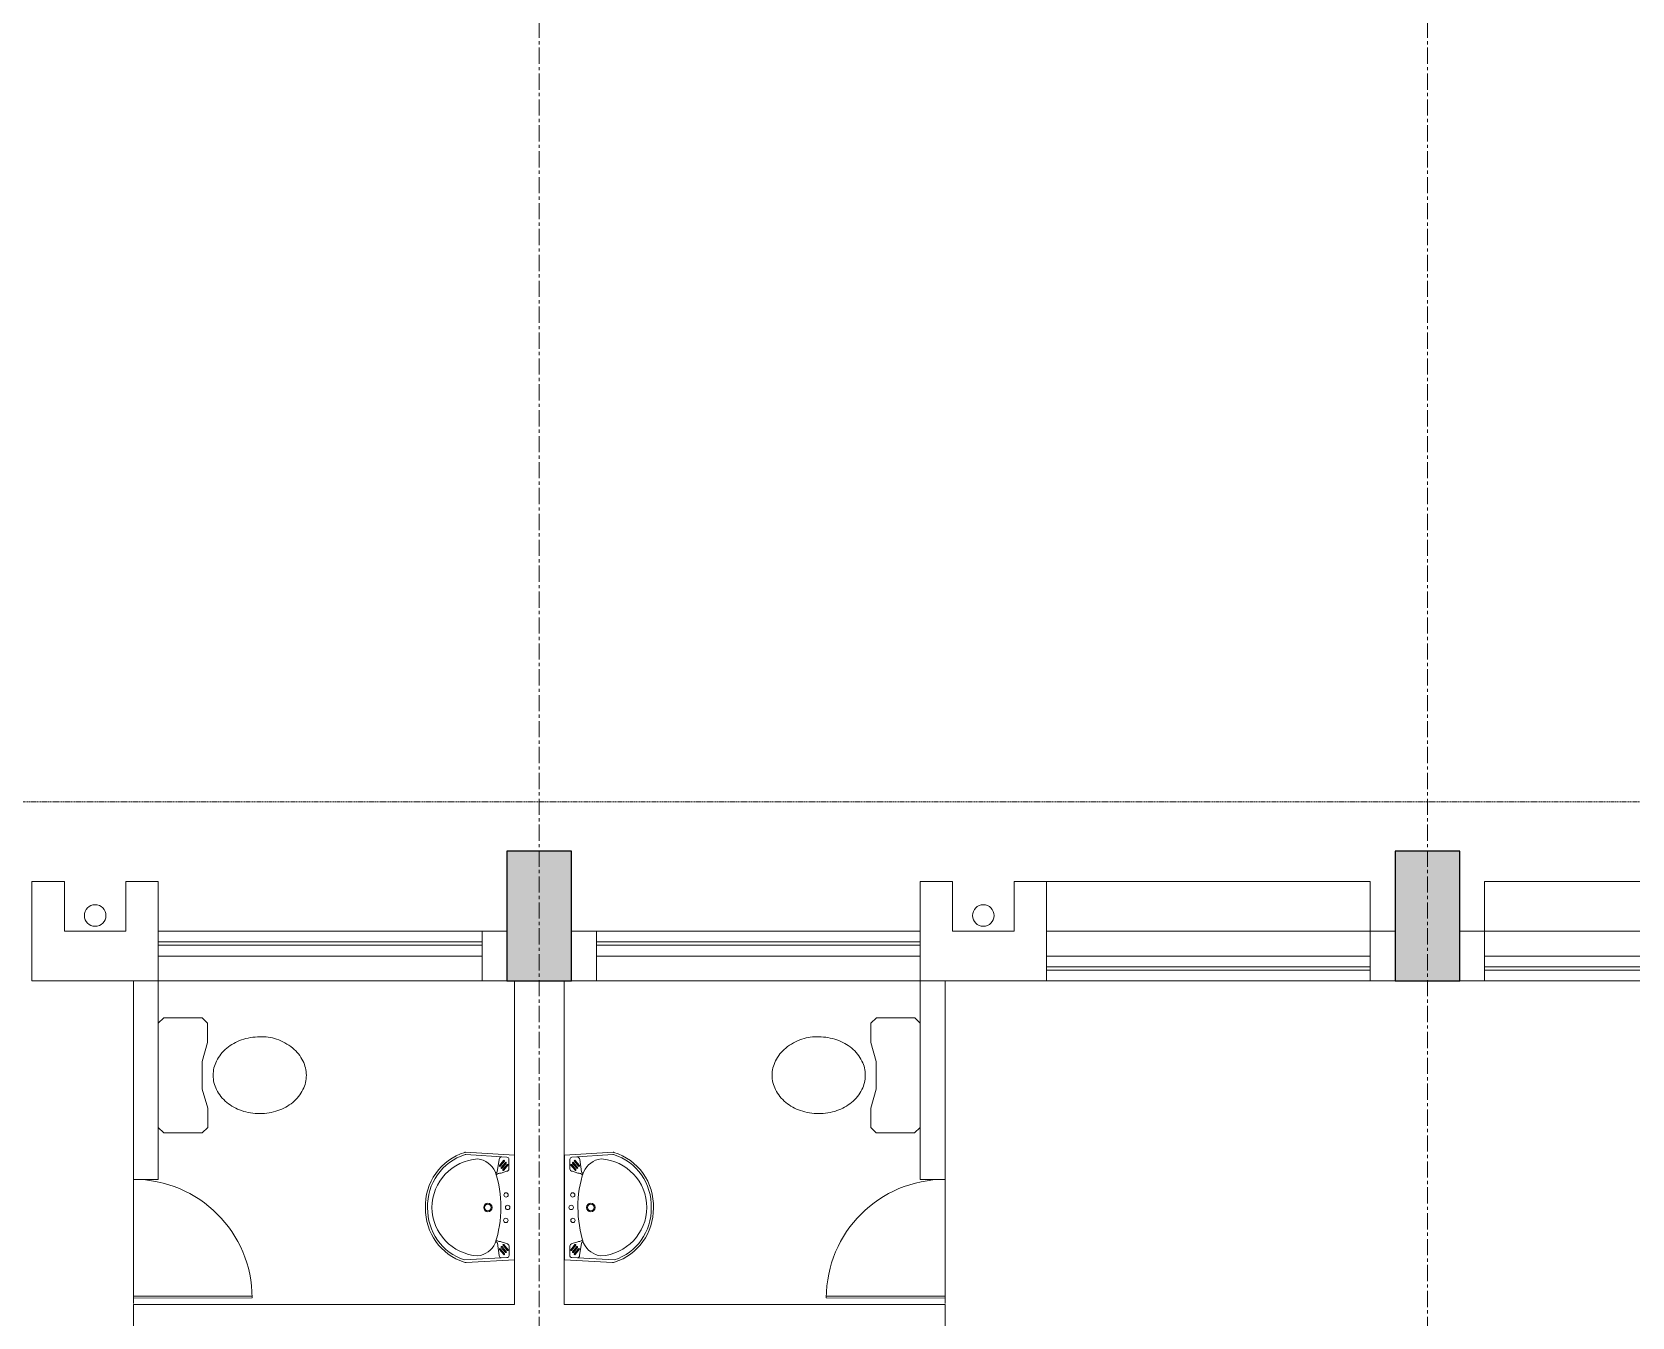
# Model space of a CAD drawing. Header units: inches. Extents: x 719368 to 6315912, y -2624014 to 446967.
# Drawn here: x 5492902 to 5500315, y -1975779 to -1969826 of the extents above; entities that cross this region are included whole.
import ezdxf
from ezdxf.lldxf.tags import DXFTag

# ---------------------------------------------------------------- set-up
doc = ezdxf.new("R2010")
doc.units = ezdxf.units.IN
doc.header["$LTSCALE"] = 20
doc.header["$MEASUREMENT"] = 0
doc.linetypes.add('CENTER', pattern=[2, 1.25, -0.25, 0.25, -0.25])
doc.linetypes.add('DASHED2', pattern=[0.375, 0.25, -0.125])
doc.layers.get('0').update_dxf_attribs({"color": 51, "lineweight": 30})
for name, color, linetype, lineweight in [('CLL LEV.', 252, 'Continuous', 18), ('COLUMN', 2, 'Continuous', 25), ('DOOR', 43, 'Continuous', 13), ('FIXTURE', 15, 'DASHDOT', 9), ('GRID', 202, 'CENTER', 5), ('PROJ.', 30, 'DASHED2', 13), ('Ventilator', 6, 'DASHED', 20), ('WALL', 1, 'Continuous', 18), ('window', 71, 'Continuous', 18), ('Window-Wall', 7, 'Continuous', 20)]:
    doc.layers.add(name, color=color, linetype=linetype, lineweight=lineweight)
tags = doc.linetypes.add('DASHDOT', pattern=[1, 0.5, -0.25, 0, -0.25]).pattern_tags.tags
tags[10:11] = [DXFTag(74, 4), DXFTag(75, 0), DXFTag(340, '0'), DXFTag(46, 1.0), DXFTag(50, 0.0), DXFTag(44, 0.0), DXFTag(45, 0.0)]
tags[8:9] = [DXFTag(74, 4), DXFTag(75, 0), DXFTag(340, '0'), DXFTag(46, 1.0), DXFTag(50, 0.0), DXFTag(44, 0.0), DXFTag(45, 0.0)]
tags[6:7] = [DXFTag(74, 4), DXFTag(75, 0), DXFTag(340, '0'), DXFTag(46, 1.0), DXFTag(50, 0.0), DXFTag(44, 0.0), DXFTag(45, 0.0)]
tags[4:5] = [DXFTag(74, 4), DXFTag(75, 0), DXFTag(340, '0'), DXFTag(46, 1.0), DXFTag(50, 0.0), DXFTag(44, 0.0), DXFTag(45, 0.0)]
tags = doc.linetypes.add('DASHED', pattern=[0.75, 0.5, -0.25]).pattern_tags.tags
tags[6:7] = [DXFTag(74, 4), DXFTag(75, 0), DXFTag(340, '0'), DXFTag(46, 1.0), DXFTag(50, 0.0), DXFTag(44, 0.0), DXFTag(45, 0.0)]
tags[4:5] = [DXFTag(74, 4), DXFTag(75, 0), DXFTag(340, '0'), DXFTag(46, 1.0), DXFTag(50, 0.0), DXFTag(44, 0.0), DXFTag(45, 0.0)]

# ---------------------------------------------------------------- blocks, each defined once
blk = doc.blocks.new('New Shaft')
at = {"layer": 'FIXTURE'}
blk.add_circle((0.3275, -0.3025), 0.05, dxfattribs=at)
at = {"layer": 'WALL'}
for p, q in [((0.035, 0), (0.62, 0)), ((0.035, 0), (0.035, -0.46)), ((0.62, 0), (0.62, -0.46)), ((0.185, -0.46), (0.185, -0.23)), ((0.185, -0.23), (0.47, -0.23)), ((0.47, -0.46), (0.47, -0.23)), ((0.035, -0.46), (0.185, -0.46)), ((0.62, -0.46), (0.47, -0.46))]:
    blk.add_line(p, q, dxfattribs=at)
blk = doc.blocks.new('1.5 M Window')
at = {"layer": 'CLL LEV.'}
for p, q in [((-0.23, 0), (-0.46, 0)), ((-0.46, 0), (-0.46, -1.5)), ((-0.46, -1.5), (-0.23, -1.5))]:
    blk.add_line(p, q, dxfattribs=at)
at = {"layer": 'window'}
for p, q in [((-0.065, 0), (-0.065, -1.5)), ((-0.05, -1.5), (-0.05, 0))]:
    blk.add_line(p, q, dxfattribs=at)
at = {"layer": 'Window-Wall'}
for p, q in [((0, 0), (-0.23, 0)), ((-0.23, 0), (-0.23, -1.5)), ((-0.115, 0), (-0.115, -1.5)), ((0, -1.5), (0, 0)), ((-0.23, -1.5), (0, -1.5))]:
    blk.add_line(p, q, dxfattribs=at)
blk = doc.blocks.new('RSA BASIN 9')
for points in [[(-0.1, -16.2, 0.340881), (10.04, -9, 0.074195), (10.06, -8.89), (9.53, 0), (-9.54, 0), (-10.02, -8.77, 0.082611), (-9.96, -9.15, 0.330812), (-0.1, -16.2)], [(0, -15.03, 0.391482), (8.86, -6.67, 0.252869), (6.53, -3.51, 0.087242), (0.02, -2.46, 0.079484), (-6.53, -3.51, 0.2542), (-8.82, -6.67, 0.39026), (0, -15.03)], [(-8.57, -1.96, -0.907437), (-8.45, -1.81), (-7.52, -2.57, -0.907437), (-7.64, -2.72)], [(-8.2, -1.64, -0.907437), (-8.07, -1.49), (-7.14, -2.25, -0.907437), (-7.27, -2.4)], [(-7.82, -1.32, -0.907437), (-7.7, -1.17), (-6.77, -1.93, -0.907437), (-6.89, -2.08)], [(7.82, -1.32, 0.907437), (7.7, -1.17), (6.77, -1.93, 0.907437), (6.89, -2.08)], [(8.2, -1.64, 0.907437), (8.07, -1.49), (7.14, -2.25, 0.907437), (7.27, -2.4)], [(8.57, -1.96, 0.907437), (8.45, -1.81), (7.52, -2.57, 0.907437), (7.64, -2.72)]]:
    blk.add_lwpolyline(points, format="xyb", close=True)
for points in [[(-5.93, -3.31), (-6.16, -2.95, -0.183787), (-6.22, -2.68, 0.126662), (-6.25, -2.43), (-6.59, -1.44, 0.35453), (-7.05, -0.98), (-8.75, -0.98, 0.414214), (-9.14, -1.37), (-9.56, -9.09, 0.329849), (-0.07, -15.81, 0.338736), (9.65, -8.94, 0.075632), (9.66, -8.82), (9.14, -1.37, 0.414214), (8.75, -0.98), (7.05, -0.98, 0.35453), (6.59, -1.44), (6.25, -2.43, 0.126662), (6.22, -2.68, -0.183787), (6.16, -2.95), (5.93, -3.31)], [(-6.18, -3.39), (-6.24, -3.29, 0.220542), (-6.52, -3.11), (-8.75, -2.78, -0.361119), (-9.19, -2.35)], [(6.18, -3.39), (6.24, -3.29, -0.220542), (6.52, -3.11), (8.75, -2.78, 0.358803), (9.21, -2.33, 0.358803)]]:
    blk.add_lwpolyline(points, format="xyb")
for centre, radius in [((-2.35, -1.56), 0.399), ((0, -1.23), 0.399), ((2.28, -1.51), 0.399), ((0, -4.82), 0.771), ((0, -4.82), 0.602)]:
    blk.add_circle(centre, radius)
blk = doc.blocks.new('ENGLISH SHEET')
at = {"layer": 'FIXTURE'}
for p, q in [((4663.7984, 251.204), (4663.773, 251.1785)), ((4663.773, 251.1785), (4663.773, 250.6958)), ((4663.9763, 251.204), (4663.7984, 251.204)), ((4664.0017, 251.1785), (4663.9763, 251.204)), ((4664.0017, 251.0896), (4664.0017, 251.1785)), ((4663.9763, 251.0007), (4664.0017, 251.0896)), ((4663.9763, 250.8737), (4663.9763, 251.0007)), ((4663.9763, 251.0007), (4663.9763, 250.8737)), ((4664.0017, 250.7847), (4663.9763, 250.8737)), ((4664.0017, 250.6958), (4664.0017, 250.7847)), ((4663.773, 250.6958), (4663.7984, 250.6704)), ((4663.7984, 250.6704), (4663.9763, 250.6704)), ((4663.9763, 250.6704), (4664.0017, 250.6958))]:
    blk.add_line(p, q, dxfattribs=at)
blk.add_lwpolyline([(4664.459, 250.9372, 0.117036), (4664.4433, 251.0034, 0.104338), (4664.3958, 251.0629, 0.09029), (4664.3208, 251.1047, 0.09898), (4664.2431, 251.115, 0.08237), (4664.1586, 251.101, 0.09029), (4664.0904, 251.0629, 0.104338), (4664.0428, 251.0034, 0.117036), (4664.0271, 250.9372, 0.117036), (4664.0428, 250.8709, 0.104338), (4664.0904, 250.8114, 0.09029), (4664.1586, 250.7733, 0.08237), (4664.2431, 250.7593, 0.08237), (4664.3275, 250.7733, 0.09029), (4664.3958, 250.8114, 0.104338), (4664.4433, 250.8709, 0.117036)], format="xyb", close=True, dxfattribs=at)
blk = doc.blocks.new('RH 1200')
for p, q in [((20.99, 0), (20.99, 43.31)), ((21.65, 0), (21.65, 43.31)), ((-21.65, 0), (21.65, 0)), ((21.65, 0), (20.99, 0))]:
    blk.add_line(p, q)
at = {"extrusion": (0, 0, -1)}
blk.add_ellipse((21.65, 0), major_axis=(-30.62, 30.62), ratio=1, start_param=5.497787, end_param=7.068583, dxfattribs=at)
blk = doc.blocks.new('GHH')
at = {"layer": 'DOOR', "ltscale": 20}
blk.add_line((3289.6968, -299.1032), (3289.6968, -299.8532), dxfattribs=at)
at = {"layer": 'DOOR', "ltscale": 20, "xscale": 0.015874999996413, "yscale": 0.015874999996413, "zscale": 0.015874999996413, "rotation": 270}
blk.add_blockref('RH 1200', (3289.6968, -299.4787), dxfattribs=at)
blk = doc.blocks.new('VENTILATOR')
at = {"layer": 'Ventilator', "ltscale": 0.02}
for p, q in [((-0.18, -1.5), (-0.18, 0)), ((-0.165, 0), (-0.165, -1.5))]:
    blk.add_line(p, q, dxfattribs=at)
at = {"layer": 'Window-Wall'}
for p, q in [((-0.23, 0), (0, 0)), ((-0.23, -1.5), (-0.23, 0)), ((-0.115, 0), (-0.115, -1.5)), ((0, 0), (0, -1.5)), ((-0.23, -1.5), (0, -1.5))]:
    blk.add_line(p, q, dxfattribs=at)
blk = doc.blocks.new('C2')
at = {"layer": 'COLUMN'}
h = blk.add_hatch(color=7, dxfattribs=at)
h.dxf.hatch_style = 1
h.paths.add_polyline_path([(0.3, 0), (0, 0), (0, -0.6), (0.3, -0.6)])
for p, q in [((0, 0), (0, -0.6)), ((0.3, 0), (0, 0)), ((0.3, -0.6), (0.3, 0)), ((0, -0.6), (0.3, -0.6))]:
    blk.add_line(p, q, dxfattribs=at)

msp = doc.modelspace()

# ---------------------------------------------------------------- linework, layer by layer
at = {"layer": 'GRID', "color": 190, "ltscale": 3}
for p, q in [((5495252.4502, -2014013.1905), (5495252.4502, -1964879.5209)), ((5499367.4502, -2014013.1905), (5499367.4502, -1964879.5209))]:
    msp.add_line(p, q, dxfattribs=at)
at = {"layer": 'PROJ.'}
msp.add_line((5487172.4502, -1973391.7863), (5503332.4502, -1973391.7863), dxfattribs=at)
at = {"layer": 'WALL'}
for p, q in [((5493372.4502, -1975141.5865), (5493372.4502, -1974221.7863)), ((5493487.4502, -1975141.5865), (5493487.4502, -1974221.7863)), ((5495137.4502, -1975721.7863), (5495137.4502, -1974221.7863)), ((5495367.4502, -1975721.7863), (5495367.4502, -1974221.7863)), ((5497017.4502, -1975141.5865), (5497017.4502, -1974221.7863)), ((5497132.4502, -1975141.5865), (5497132.4502, -1974221.7863)), ((5493372.4502, -1975141.5865), (5493487.4502, -1975141.5865)), ((5497132.4502, -1975141.5865), (5497017.4502, -1975141.5865)), ((5493487.4502, -1975721.7863), (5493372.4502, -1975721.7863)), ((5493372.4502, -1975721.7863), (5493372.4502, -1975836.7863)), ((5495137.4502, -1975721.7863), (5493487.4502, -1975721.7863)), ((5495367.4502, -1975721.7863), (5497017.4502, -1975721.7863)), ((5497017.4502, -1975721.7863), (5497132.4502, -1975721.7863)), ((5497132.4502, -1975721.7863), (5497132.4502, -1975836.7863))]:
    msp.add_line(p, q, dxfattribs=at)
for points in [[(5495102.4502, -1973991.7863), (5495102.4502, -1974221.7863), (5494987.4502, -1974221.7863), (5494987.4502, -1973991.7863), (5495102.4502, -1973991.7863)], [(5495517.4502, -1973991.7637), (5495517.4502, -1974221.7637), (5495402.4502, -1974221.7637), (5495402.4502, -1973991.7637), (5495517.4502, -1973991.7637)], [(5495517.4502, -1973991.7863), (5495517.4502, -1974221.7863), (5495402.4502, -1974221.7863), (5495402.4502, -1973991.7863), (5495517.4502, -1973991.7863)], [(5499217.4502, -1973991.7863), (5499217.4502, -1974221.7863), (5499102.4502, -1974221.7863), (5499102.4502, -1973991.7863), (5499217.4502, -1973991.7863)], [(5499632.4502, -1973991.7863), (5499632.4502, -1974221.7863), (5499517.4502, -1974221.7863), (5499517.4502, -1973991.7863), (5499632.4502, -1973991.7863)]]:
    msp.add_lwpolyline(points, dxfattribs=at)

# ---------------------------------------------------------------- block references
at = {"layer": 'COLUMN', "color": 5, "xscale": 1000, "yscale": 1000, "zscale": 1000}
for p in [(5495102.4502, -1973621.7863), (5499217.4502, -1973621.7863)]:
    msp.add_blockref('C2', p, dxfattribs=at)
at = {"layer": 'DOOR'}
for p, xscale, yscale, zscale, rotation in [((2861465.9679, -1737474.7437), 800.000000136996, 800.000000136996, 800.000000136996, 0.03572769292693195), ((8129038.9326, -1737474.7437), -800.000000136996, 800.0000001373701, 800.0000001375142, 359.9642723070731)]:
    msp.add_blockref('GHH', p, dxfattribs=dict(at, xscale=xscale, yscale=yscale, zscale=zscale, rotation=rotation))
at = {"layer": 'FIXTURE', "extrusion": (0, 0, -1)}
for p, xscale, yscale, zscale, rotation in [((-829941.0128, -2229772.0458), -1000.000000000026, 1000, -1000.000000000026, 359.9487062662474), ((-10160563.8876, -2229772.0458), 1000.000000000026, 1000.000000000026, -1000, 0.05129373375262014)]:
    msp.add_blockref('ENGLISH SHEET', p, dxfattribs=dict(at, xscale=xscale, yscale=yscale, zscale=zscale, rotation=rotation))
at = {"layer": 'FIXTURE', "ltscale": 10000, "extrusion": (0, 0, -1)}
for p, xscale, yscale, zscale, rotation in [((-5495137.4502, -1975271.7863), 25.43261667556474, 25.43261667556474, -25.43261667540689, 89.95360362126695), ((-5495369.1815, -1975271.7863), -25.43261667556474, 25.43261667527258, -25.43261667556474, 270.046396378733)]:
    msp.add_blockref('RSA BASIN 9', p, dxfattribs=dict(at, xscale=xscale, yscale=yscale, zscale=zscale, rotation=rotation))
at = {"layer": 'WALL', "xscale": 1000, "yscale": 1000, "zscale": 1000}
for name, p, rotation in [('New Shaft', (5493522.4502, -1974221.7863), 180), ('New Shaft', (5497637.4502, -1974221.7863), 180), ('1.5 M Window', (5499102.4502, -1974221.7863), 270), ('1.5 M Window', (5501132.4502, -1974221.7863), 270), ('VENTILATOR', (5494987.4502, -1974221.7863), 270), ('VENTILATOR', (5497017.4502, -1974221.7637), 270)]:
    msp.add_blockref(name, p, dxfattribs=dict(at, rotation=rotation))

doc.saveas('drawing.dxf')
